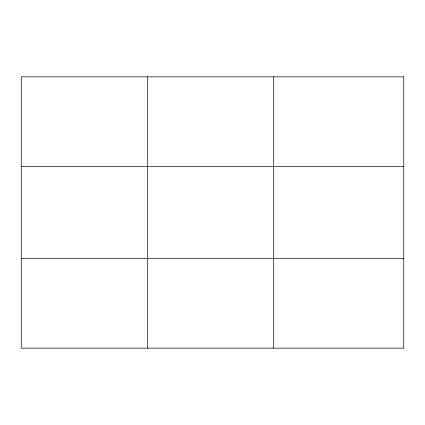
<?xml version="1.0" encoding="UTF-8"?>
<svg xmlns="http://www.w3.org/2000/svg" width="425" height="425" viewBox="0 0 425 425"><rect width="100%" height="100%" fill="white"/><g stroke="black" fill="none" stroke-linecap="round" stroke-linejoin="round"><path stroke-width="0.64" d="M147.475 348.165L147.475 76.835M273.7 348.165L273.7 76.835M21.25 166.372L403.75 166.372M21.25 258.628L403.75 258.628M403.75 76.835L403.75 348.165L21.25 348.165L21.25 76.835L403.75 76.835"/></g></svg>
